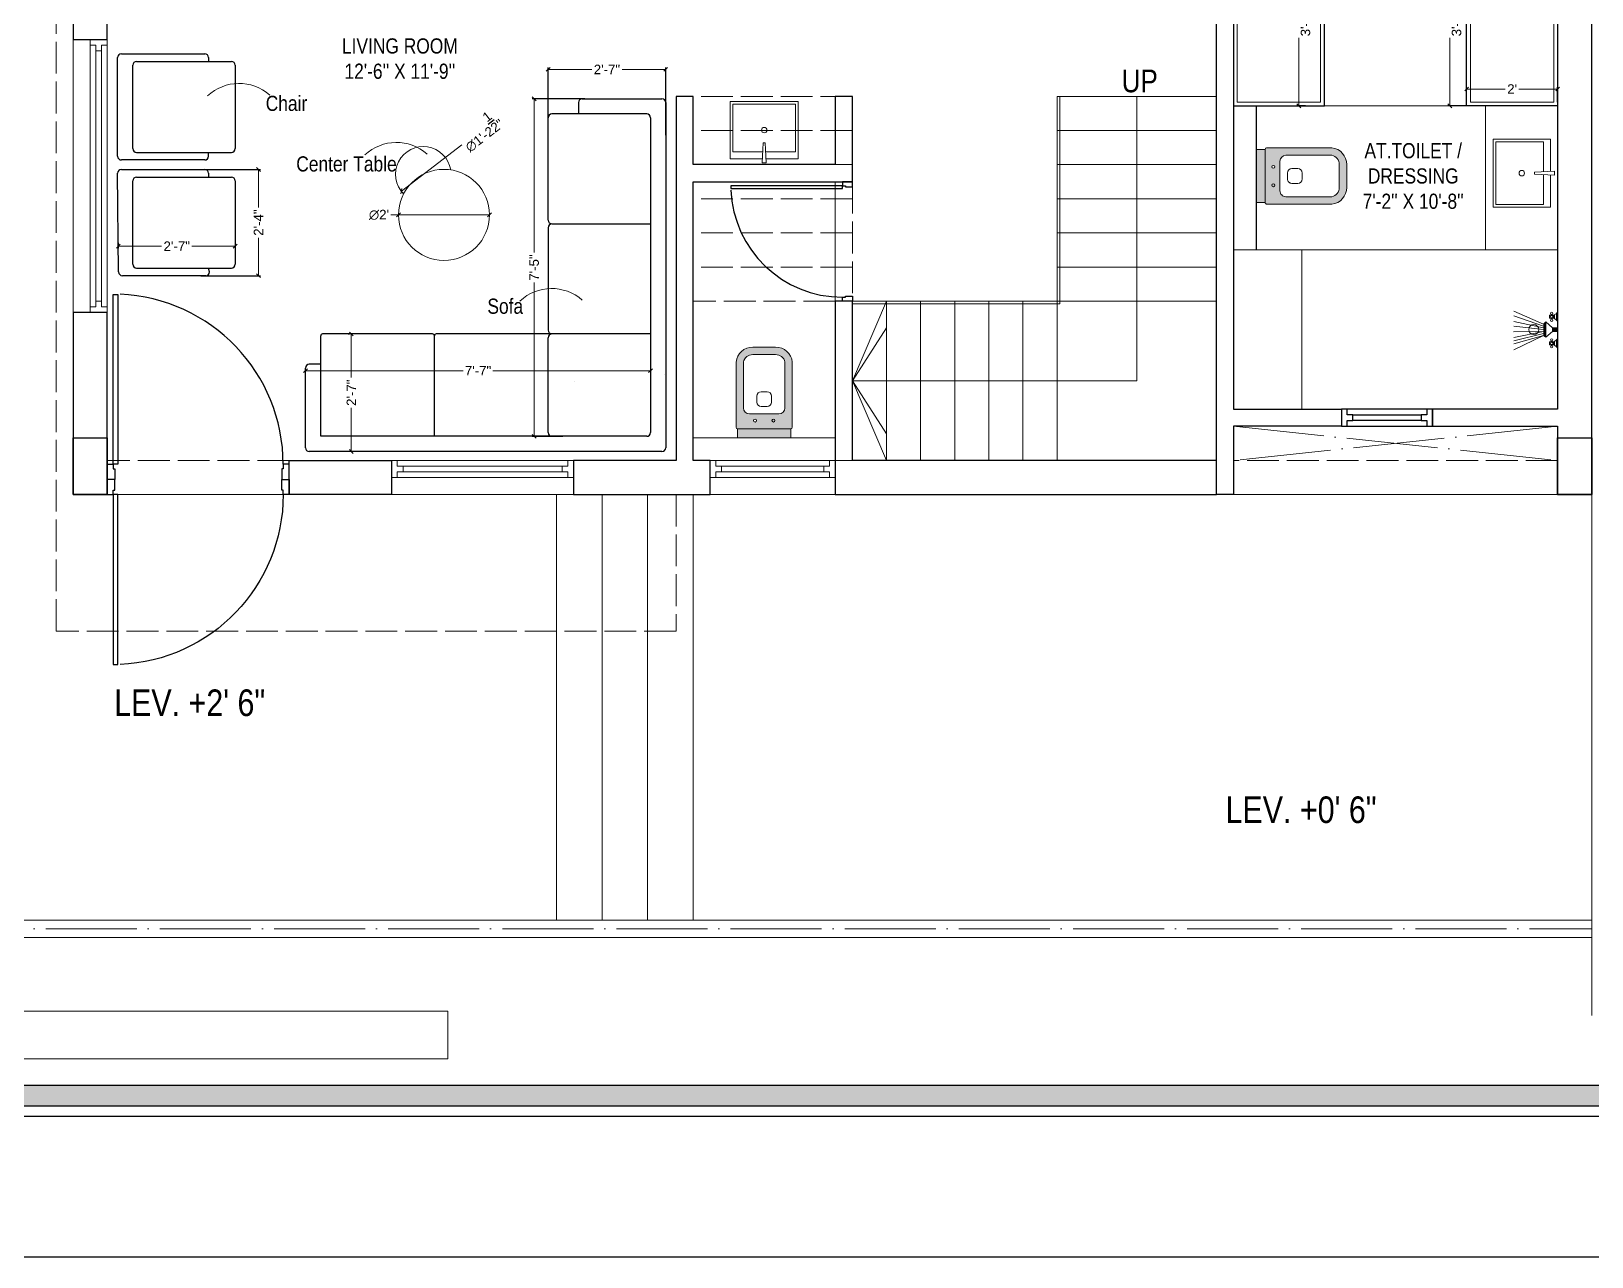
# Model space of a CAD drawing. Header units: millimetres. Extents: x 35877 to 3066687, y -650199 to -40525.
# Drawn here: x 147509 to 147920.5, y -178459.8 to -178136.7 of the extents above; entities that cross this region are included whole.
import ezdxf

# ---------------------------------------------------------------- set-up
doc = ezdxf.new("R2010")
doc.units = ezdxf.units.MM
doc.header["$MEASUREMENT"] = 0
doc.header["$PDMODE"] = 35
for name, pattern in [('ACAD_ISO02W100', [15, 12, -3]), ('ACAD_ISO04W100', [30, 24, -3, 0, -3]), ('DASHED', [0.75, 0.5, -0.25])]:
    doc.linetypes.add(name, pattern=pattern)
doc.layers.get('Defpoints').update_dxf_attribs({"color": 220})
for name, color, linetype in [('AR DOOR', 40, 'Continuous'), ('AR ELE-5', 134, 'Continuous'), ('GROUND FLOOR  ( Text )', 251, 'Continuous')]:
    doc.layers.add(name, color=color, linetype=linetype)
for name, color, linetype, lineweight in [('COLUMN', 1, 'Continuous', 30), ('dim05', 1, 'Continuous', 13), ('FIRST FLOOR ( TEXT )', 7, 'Continuous', 9), ('FUR', 250, 'Continuous', 0), ('FURNITURE', 32, 'Continuous', 9), ('furniture dimensions', 1, 'DASHED', 0), ('GROUND FLOOR', 7, 'Continuous', 9), ('GROUND FLOOR  ( PLINE )', 251, 'Continuous', 30), ('GROUND FLOOR ( DW_RAIL )', 7, 'Continuous', 9), ('GROUND FLOOR ( STAIR )', 251, 'Continuous', 9), ('Labelling', 1, 'Continuous', 25), ('NAME PLATE', 7, 'Continuous', 25), ('UTILITY', 48, 'Continuous', 9), ('wall', 7, 'Continuous', 30), ('XX~SLAB ( BEAM )~ ( DIM )', 7, 'Continuous', 9)]:
    doc.layers.add(name, color=color, linetype=linetype, lineweight=lineweight)
doc.layers.add('XX~SLAB ( PLINE )', color=251, linetype='Continuous', plot=False)
doc.styles.add('Arial', font='arial.ttf')
doc.styles.add("Cn_BT_0'-0", font='swissc.ttf')
doc.styles.add('KATHA', font='swissc.ttf')
doc.styles.get("Standard").update_dxf_attribs({"font": 'arial.ttf', "height": 6})
doc.dimstyles.new('ISO-25', dxfattribs={"dimtxt": 2.5, "dimasz": 1, "dimexe": 0.5, "dimexo": 1, "dimtad": 0, "dimdec": 1, "dimlunit": 4, "dimtxsty": 'Standard', "dimblk": 'OBLIQUE', "dimcen": 2.5, "dimclrd": 1, "dimclre": 1, "dimclrt": 5, "dimadec": 0, "dimazin": 0, "dimtfac": 1, "dimtdec": 1, "dimtmove": 0, "dimatfit": 3, "dimfxl": 1, "dimlwd": -1, "dimarcsym": 0})

# ---------------------------------------------------------------- blocks, each defined once
blk = doc.blocks.new('LAYOUT FILE')
at = {"layer": 'NAME PLATE', "true_color": 0xd39e00}
h = blk.add_hatch(color=42, dxfattribs=at)
h.paths.add_polyline_path([(3346889.83, -513806.18), (3346889.83, -514260.7), (3347535.56, -514260.7), (3347535.56, -513806.18)])
h.paths.add_polyline_path([(3346894.36, -513810.71), (3347531.03, -513810.71), (3347531.03, -514256.17), (3346894.36, -514256.17)], flags=16)
at = {"layer": 'NAME PLATE', "color": 42, "true_color": 0xd39e00}
for points in [[(3346887.56, -513803.91), (3347537.83, -513803.91), (3347537.83, -514262.96), (3346887.56, -514262.96)], [(3346889.83, -513806.18), (3347535.56, -513806.18), (3347535.56, -514260.7), (3346889.83, -514260.7)], [(3346894.36, -513810.71), (3347531.03, -513810.71), (3347531.03, -514256.17), (3346894.36, -514256.17)]]:
    blk.add_lwpolyline(points, close=True, dxfattribs=at)
blk = doc.blocks.new('*U18')
for points in [[(0, 0), (0, 1120), (-30, 1120), (-30, 0)], [(40, 0), (0, 0), (0, -30), (-10, -30), (-10, -100), (40, -100)], [(-1160, 0), (-1120, 0), (-1120, -30), (-1110, -30), (-1110, -100), (-1160, -100)]]:
    blk.add_lwpolyline(points, close=True)
at = {"layer": 'AR ELE-5', "linetype": 'ByBlock', "ltscale": 15}
blk.add_arc((2, -1), 1122, 92.373, 179.9653, dxfattribs=at)
blk = doc.blocks.new('*U20')
for points in [[(0, 0), (0, 1120), (30, 1120), (30, 0)], [(-40, 0), (0, 0), (0, -30), (10, -30), (10, -100), (-40, -100)], [(1160, 0), (1120, 0), (1120, -30), (1110, -30), (1110, -100), (1160, -100)]]:
    blk.add_lwpolyline(points, close=True)
at = {"layer": 'AR ELE-5', "linetype": 'ByBlock', "ltscale": 15}
blk.add_arc((-2, -1), 1122, 0.0347, 87.627, dxfattribs=at)
blk = doc.blocks.new('A$C3EC62B37')
at = {"layer": 'FURNITURE', "lineweight": 30, "ltscale": 0.25, "true_color": 0xffffff}
h = blk.add_hatch(color=7, dxfattribs=at)
h.dxf.hatch_style = 1
h.paths.add_polyline_path([(-12.22, 0), (-12.22, 2.35), (-26.26, 2.35), (-26.26, 0)])
h.paths.add_polyline_path([(-26.26, 2.35), (-12.22, 2.35, 0.414214), (-11.83, 2.74), (-11.83, 19.96, 0.388639), (-16.24, 23.87), (-22.38, 23.87, 0.379499), (-26.65, 19.96), (-26.65, 2.74, 0.414214)])
h.paths.add_polyline_path([(-15.35, 6.26), (-23.13, 6.26, -0.414214), (-24.7, 7.83), (-24.7, 19.96, -0.349567), (-22.37, 21.91), (-16.24, 21.91, -0.364948), (-13.78, 19.96), (-13.78, 7.83, -0.414214)], flags=16)
h.paths.add_polyline_path([(-18.46, 8.22), (-20.02, 8.22, -0.414214), (-21.2, 9.39), (-21.2, 10.96, -0.414214), (-20.02, 12.13), (-18.46, 12.13, -0.414214), (-17.28, 10.96), (-17.28, 9.39, -0.414214)], flags=0)
h.paths.add_polyline_path([(-22.06, 4.53, -1), (-21.27, 4.53, -1)], flags=16)
at = {"layer": 'FURNITURE', "color": 0, "linetype": 'ByBlock', "lineweight": -2}
for p, q in [((-22.24, 23.87), (-16.24, 23.87)), ((-22.24, 21.91), (-16.24, 21.91)), ((-26.65, 2.74), (-26.65, 19.96)), ((-24.7, 7.83), (-24.7, 19.96)), ((-13.78, 7.83), (-13.78, 19.96)), ((-11.83, 2.74), (-11.83, 19.96)), ((-21.2, 9.39), (-21.2, 10.96)), ((-20.02, 12.13), (-18.46, 12.13)), ((-17.28, 9.39), (-17.28, 10.96)), ((-23.13, 6.26), (-15.35, 6.26)), ((-20.02, 8.22), (-18.46, 8.22)), ((-26.26, 2.35), (-12.22, 2.35)), ((-26.26, 2.35), (-26.26, 0)), ((-26.26, 0), (-12.22, 0)), ((-26.26, 0), (-12.22, 0)), ((-12.22, 2.35), (-12.22, 0))]:
    blk.add_line(p, q, dxfattribs=at)
for centre in [(-21.66, 4.53), (-16.81, 4.53)]:
    blk.add_circle(centre, 0.391, dxfattribs=at)
for centre, radius, start, end in [((-22.31, 19.5), 4.37, 89.0873, 174.0395), ((-22.31, 19.48), 2.44, 88.437, 168.6348), ((-16.17, 19.5), 4.37, 5.9605, 90.9127), ((-16.17, 19.48), 2.44, 11.3652, 91.563), ((-20.02, 10.96), 1.17, 90, 180), ((-20.02, 9.39), 1.17, 180, 270), ((-18.46, 10.96), 1.17, 0, 90), ((-18.46, 9.39), 1.17, 270, 0), ((-23.13, 7.83), 1.57, 180, 270), ((-15.35, 7.83), 1.57, 270, 0), ((-26.26, 2.74), 0.391, 180, 270), ((-12.22, 2.74), 0.391, 270, 0)]:
    blk.add_arc(centre, radius, start, end, dxfattribs=at)
blk = doc.blocks.new('A$C07311617')
at = {"layer": 'UTILITY'}
h = blk.add_hatch(color=7, dxfattribs=at)
h.paths.add_polyline_path([(-3.13, 2.02), (-3.13, 0), (-3.74, 0), (-3.74, 0.46), (-3.74, 1.42)])
h.paths.add_polyline_path([(-3.13, 0), (-3.13, -0.46), (-3.13, -2.02), (-3.74, -1.59), (-3.74, -0.46), (-3.74, 0)])
h = blk.add_hatch(color=7, dxfattribs=at)
h.paths.add_polyline_path([(0, 0.46), (0, 0), (-1.35, 0), (-1.35, 0.46)])
h.paths.add_polyline_path([(0, 0), (0, -0.46), (-1.35, -0.46), (-1.35, 0)])
at = {"layer": 'UTILITY', "color": 7}
for p, q in [((-3.74, 1.42), (-11.52, 4.9)), ((-0.27, 2.44), (-0.27, 4.33)), ((-3.74, 0.94), (-11.52, 3.66)), ((-3.74, 0.46), (-11.52, 2.15)), ((-3.74, 0), (-11.52, 0.93)), ((-3.13, 2.02), (-3.74, 1.42)), ((-3.13, -0.46), (-3.13, 2.02)), ((-1.35, 0.46), (-3.13, 2.02)), ((-3.13, 0.46), (-3.13, 1.42)), ((-1.74, 3.79), (-1.74, 4.05)), ((-1.74, 2.99), (-1.74, 2.72)), ((-1.47, 3.79), (-1.47, 4.05)), ((-1.47, 2.99), (-1.47, 2.72)), ((-1.35, -0.46), (-1.35, 0.46)), ((-1.35, 0.46), (0, 0.46)), ((-0.8, 3.9), (-0.8, 2.88)), ((0, -0.46), (0, 0.46)), ((-3.74, -0.46), (-11.62, -0.61)), ((-3.74, -0.46), (-11.57, -2.09)), ((-3.74, -1.03), (-11.52, -2.96)), ((-3.74, -1.59), (-11.52, -5.3)), ((-3.74, -1.59), (-11.52, -3.73)), ((-3.74, -1.59), (-3.13, -2.02)), ((-3.13, -0.46), (-3.13, -2.02)), ((-1.35, -0.46), (-3.13, -2.02)), ((-1.74, -3.22), (-1.74, -2.95)), ((-1.74, -4.02), (-1.74, -4.29)), ((-1.47, -3.22), (-1.47, -2.95)), ((-1.47, -4.02), (-1.47, -4.29)), ((-1.35, -0.46), (0, -0.46)), ((-0.8, -4.13), (-0.8, -3.11)), ((-0.27, -2.68), (-0.27, -4.56))]:
    blk.add_line(p, q, dxfattribs=at)
for points in [[(-1.35, 0.46), (-3.13, 2.02)], [(-3.13, -2.02), (-1.35, -0.46)]]:
    blk.add_lwpolyline(points, dxfattribs=at)
for points in [[(-1.07, 2.99), (-2.14, 2.99), (-2.14, 3.79), (-1.07, 3.79)], [(-1.07, -3.22), (-2.14, -3.22), (-2.14, -4.02), (-1.07, -4.02)]]:
    blk.add_lwpolyline(points, close=True, dxfattribs=at)
for centre, radius in [((-1.6, 4.32), 0.298), ((-6.31, 0), 1.33), ((-1.6, 3.39), 0.298), ((-1.6, 2.45), 0.298), ((-1.6, -2.69), 0.298), ((-1.6, -3.62), 0.298), ((-1.6, -4.55), 0.298)]:
    blk.add_circle(centre, radius, dxfattribs=at)
for centre, start, end in [((-1.47, 5.26), 285.2551, 344.7449), ((-1.47, 1.52), 15.2551, 74.7449), ((-1.47, -1.75), 285.2551, 344.7449), ((-1.47, -5.49), 15.2551, 74.7449)]:
    blk.add_arc(centre, 1.52, start, end, dxfattribs=at)
blk = doc.blocks.new('_Oblique')
at = {"layer": 'wall', "color": 0, "lineweight": -2}
blk.add_line((-0.5, -0.5), (0.5, 0.5), dxfattribs=at)
blk = doc.blocks.new('*D177')
at = {"layer": 'Defpoints', "color": 0, "lineweight": 30, "transparency": 16777216}
for p in [(147656, -178154.49), (147641.61, -178243.49), (147650.13, -178243.49)]:
    blk.add_point(p, dxfattribs=at)
at = {"layer": 'dim05', "color": 1, "linetype": 'Continuous', "lineweight": -2, "transparency": 16777216}
for p, q in [((147655, -178154.49), (147641.11, -178154.49)), ((147649.13, -178243.49), (147641.11, -178243.49))]:
    blk.add_line(p, q, dxfattribs=at)
at = {"layer": 'dim05', "color": 1, "linetype": 'Continuous', "transparency": 16777216}
for p, q in [((147641.61, -178154.49), (147641.61, -178195.05)), ((147641.61, -178243.49), (147641.61, -178202.92))]:
    blk.add_line(p, q, dxfattribs=at)
at = {"layer": 'dim05', "color": 1, "transparency": 16777216}
for p, rotation in [((147641.61, -178154.49), 90), ((147641.61, -178243.49), 270)]:
    blk.add_blockref('_Oblique', p, dxfattribs=dict(at, rotation=rotation))
at = {"layer": 'dim05', "color": 5, "lineweight": 25, "transparency": 16777216, "insert": (147641.61, -178198.99), "char_height": 2.5, "attachment_point": 5, "rotation": 90, "style": 'Arial'}
blk.add_mtext('7\'-5"', dxfattribs=at)
blk = doc.blocks.new('*D178')
at = {"layer": 'Defpoints', "color": 0, "lineweight": 30, "transparency": 16777216}
for p in [(147672.3, -178222.26), (147672.3, -178226.19), (147581.3, -178227.27)]:
    blk.add_point(p, dxfattribs=at)
at = {"layer": 'dim05', "color": 1, "linetype": 'Continuous', "lineweight": -2, "transparency": 16777216}
for p, q in [((147581.3, -178226.27), (147581.3, -178225.69)), ((147672.3, -178223.26), (147672.3, -178226.69))]:
    blk.add_line(p, q, dxfattribs=at)
at = {"layer": 'dim05', "color": 1, "linetype": 'Continuous', "transparency": 16777216}
for p, q in [((147581.3, -178226.19), (147622.87, -178226.19)), ((147672.3, -178226.19), (147630.74, -178226.19))]:
    blk.add_line(p, q, dxfattribs=at)
at = {"layer": 'dim05', "color": 1, "transparency": 16777216, "rotation": 180}
blk.add_blockref('_Oblique', (147581.3, -178226.19), dxfattribs=at)
at = {"layer": 'dim05', "color": 1, "transparency": 16777216}
blk.add_blockref('_Oblique', (147672.3, -178226.19), dxfattribs=at)
at = {"layer": 'dim05', "color": 5, "lineweight": 25, "transparency": 16777216, "insert": (147626.8, -178226.19), "char_height": 2.5, "attachment_point": 5, "style": 'Arial'}
blk.add_mtext('7\'-7"', dxfattribs=at)
blk = doc.blocks.new('*D179')
at = {"layer": 'Defpoints', "color": 0, "lineweight": 30, "transparency": 16777216}
for p in [(147676.3, -178146.75), (147645.3, -178165.11), (147676.3, -178165.11)]:
    blk.add_point(p, dxfattribs=at)
at = {"layer": 'dim05', "color": 1, "linetype": 'Continuous', "lineweight": -2, "transparency": 16777216}
for p, q in [((147645.3, -178164.11), (147645.3, -178146.25)), ((147676.3, -178164.11), (147676.3, -178146.25))]:
    blk.add_line(p, q, dxfattribs=at)
at = {"layer": 'dim05', "color": 1, "linetype": 'Continuous', "transparency": 16777216}
for p, q in [((147645.3, -178146.75), (147656.84, -178146.75)), ((147676.3, -178146.75), (147664.77, -178146.75))]:
    blk.add_line(p, q, dxfattribs=at)
at = {"layer": 'dim05', "color": 1, "transparency": 16777216, "rotation": 180}
blk.add_blockref('_Oblique', (147645.3, -178146.75), dxfattribs=at)
at = {"layer": 'dim05', "color": 1, "transparency": 16777216}
blk.add_blockref('_Oblique', (147676.3, -178146.75), dxfattribs=at)
at = {"layer": 'dim05', "color": 5, "lineweight": 25, "transparency": 16777216, "insert": (147660.8, -178146.75), "char_height": 2.5, "attachment_point": 5, "style": 'Arial'}
blk.add_mtext('2\'-7"', dxfattribs=at)
blk = doc.blocks.new('*D180')
at = {"layer": 'Defpoints', "color": 0, "lineweight": 30, "transparency": 16777216}
for p in [(147593.59, -178216.49), (147593.39, -178247.49), (147593.39, -178247.49)]:
    blk.add_point(p, dxfattribs=at)
at = {"layer": 'dim05', "color": 1, "linetype": 'Continuous', "lineweight": -2, "transparency": 16777216}
for p, q in [((147592.59, -178216.49), (147592.89, -178216.49)), ((147594.39, -178247.49), (147593.89, -178247.49))]:
    blk.add_line(p, q, dxfattribs=at)
at = {"layer": 'dim05', "color": 1, "linetype": 'Continuous', "transparency": 16777216}
for p, q in [((147593.39, -178216.49), (147593.39, -178228.02)), ((147593.39, -178247.49), (147593.39, -178235.96))]:
    blk.add_line(p, q, dxfattribs=at)
at = {"layer": 'dim05', "color": 1, "transparency": 16777216}
for p, rotation in [((147593.39, -178216.49), 90), ((147593.39, -178247.49), 270)]:
    blk.add_blockref('_Oblique', p, dxfattribs=dict(at, rotation=rotation))
at = {"layer": 'dim05', "color": 5, "lineweight": 25, "transparency": 16777216, "insert": (147593.39, -178231.99), "char_height": 2.5, "attachment_point": 5, "rotation": 90, "style": 'Arial'}
blk.add_mtext('2\'-7"', dxfattribs=at)
blk = doc.blocks.new('*D181')
at = {"layer": 'Defpoints', "color": 0, "lineweight": 30, "transparency": 16777216}
for p in [(147551.49, -178173.13), (147552.69, -178201.15), (147568.91, -178201.15)]:
    blk.add_point(p, dxfattribs=at)
at = {"layer": 'dim05', "color": 1, "linetype": 'Continuous', "lineweight": -2, "transparency": 16777216}
for p, q in [((147552.49, -178173.13), (147569.41, -178173.13)), ((147553.69, -178201.15), (147569.41, -178201.15))]:
    blk.add_line(p, q, dxfattribs=at)
at = {"layer": 'dim05', "color": 1, "linetype": 'Continuous', "transparency": 16777216}
for p, q in [((147568.91, -178173.13), (147568.91, -178183.17)), ((147568.91, -178201.15), (147568.91, -178191.11))]:
    blk.add_line(p, q, dxfattribs=at)
at = {"layer": 'dim05', "color": 1, "transparency": 16777216}
for p, rotation in [((147568.91, -178173.13), 90), ((147568.91, -178201.15), 270)]:
    blk.add_blockref('_Oblique', p, dxfattribs=dict(at, rotation=rotation))
at = {"layer": 'dim05', "color": 5, "lineweight": 25, "transparency": 16777216, "insert": (147568.91, -178187.14), "char_height": 2.5, "attachment_point": 5, "rotation": 90, "style": 'Arial'}
blk.add_mtext('2\'-4"', dxfattribs=at)
blk = doc.blocks.new('*D182')
at = {"layer": 'Defpoints', "color": 0, "lineweight": 30, "transparency": 16777216}
for p in [(147531.92, -178191.46), (147531.92, -178193.36), (147562.75, -178191.42)]:
    blk.add_point(p, dxfattribs=at)
at = {"layer": 'dim05', "color": 1, "linetype": 'Continuous', "lineweight": -2, "transparency": 16777216}
for p, q in [((147531.92, -178192.46), (147531.92, -178193.86)), ((147562.75, -178192.42), (147562.75, -178193.86))]:
    blk.add_line(p, q, dxfattribs=at)
at = {"layer": 'dim05', "color": 1, "linetype": 'Continuous', "transparency": 16777216}
for p, q in [((147531.92, -178193.36), (147543.37, -178193.36)), ((147562.75, -178193.36), (147551.3, -178193.36))]:
    blk.add_line(p, q, dxfattribs=at)
at = {"layer": 'dim05', "color": 1, "transparency": 16777216, "rotation": 180}
blk.add_blockref('_Oblique', (147531.92, -178193.36), dxfattribs=at)
at = {"layer": 'dim05', "color": 1, "transparency": 16777216}
blk.add_blockref('_Oblique', (147562.75, -178193.36), dxfattribs=at)
at = {"layer": 'dim05', "color": 5, "lineweight": 25, "transparency": 16777216, "insert": (147547.34, -178193.36), "char_height": 2.5, "attachment_point": 5, "style": 'Arial'}
blk.add_mtext('2\'-7"', dxfattribs=at)
blk = doc.blocks.new('*D195')
at = {"layer": 'Defpoints', "color": 0, "lineweight": 30, "transparency": 16777216}
for p in [(147889.76, -178108.85), (147883.1, -178156.35), (147889.76, -178156.35)]:
    blk.add_point(p, dxfattribs=at)
at = {"layer": 'dim05', "color": 1, "linetype": 'Continuous', "lineweight": -2, "transparency": 16777216}
for p, q in [((147888.76, -178108.85), (147882.6, -178108.85)), ((147888.76, -178156.35), (147882.6, -178156.35))]:
    blk.add_line(p, q, dxfattribs=at)
at = {"layer": 'dim05', "color": 1, "linetype": 'Continuous', "transparency": 16777216}
for p, q in [((147883.1, -178108.85), (147883.1, -178126.77)), ((147883.1, -178156.35), (147883.1, -178138.43))]:
    blk.add_line(p, q, dxfattribs=at)
at = {"layer": 'dim05', "color": 1, "transparency": 16777216}
for p, rotation in [((147883.1, -178108.85), 90), ((147883.1, -178156.35), 270)]:
    blk.add_blockref('_Oblique', p, dxfattribs=dict(at, rotation=rotation))
at = {"layer": 'dim05', "color": 5, "lineweight": 25, "transparency": 16777216, "insert": (147883.1, -178132.6), "char_height": 2.5, "attachment_point": 5, "rotation": 90, "style": 'Arial'}
blk.add_mtext('3\'-11{\\H1x;\\S1/2;}"', dxfattribs=at)
blk = doc.blocks.new('*D196')
at = {"layer": 'Defpoints', "color": 0, "lineweight": 30, "transparency": 16777216}
for p in [(147911.52, -178151.91), (147887.52, -178156.35), (147911.52, -178156.35)]:
    blk.add_point(p, dxfattribs=at)
at = {"layer": 'dim05', "color": 1, "linetype": 'Continuous', "lineweight": -2, "transparency": 16777216}
for p, q in [((147887.52, -178155.35), (147887.52, -178151.41)), ((147911.52, -178155.35), (147911.52, -178151.41))]:
    blk.add_line(p, q, dxfattribs=at)
at = {"layer": 'dim05', "color": 1, "linetype": 'Continuous', "transparency": 16777216}
for p, q in [((147887.52, -178151.91), (147897.72, -178151.91)), ((147911.52, -178151.91), (147901.32, -178151.91))]:
    blk.add_line(p, q, dxfattribs=at)
at = {"layer": 'dim05', "color": 1, "transparency": 16777216, "rotation": 180}
blk.add_blockref('_Oblique', (147887.52, -178151.91), dxfattribs=at)
at = {"layer": 'dim05', "color": 1, "transparency": 16777216}
blk.add_blockref('_Oblique', (147911.52, -178151.91), dxfattribs=at)
at = {"layer": 'dim05', "color": 5, "lineweight": 25, "transparency": 16777216, "insert": (147899.52, -178151.91), "char_height": 2.5, "attachment_point": 5, "style": 'Arial'}
blk.add_mtext("2'", dxfattribs=at)
blk = doc.blocks.new('*D198')
at = {"layer": 'Defpoints', "color": 0, "lineweight": 30, "transparency": 16777216}
for p in [(147843.27, -178108.85), (147845.99, -178108.85), (147845.99, -178156.35)]:
    blk.add_point(p, dxfattribs=at)
at = {"layer": 'dim05', "color": 1, "linetype": 'Continuous', "lineweight": -2, "transparency": 16777216}
for p, q in [((147844.99, -178108.85), (147842.77, -178108.85)), ((147844.99, -178156.35), (147842.77, -178156.35))]:
    blk.add_line(p, q, dxfattribs=at)
at = {"layer": 'dim05', "color": 1, "linetype": 'Continuous', "transparency": 16777216}
for p, q in [((147843.27, -178108.85), (147843.27, -178126.77)), ((147843.27, -178156.35), (147843.27, -178138.43))]:
    blk.add_line(p, q, dxfattribs=at)
at = {"layer": 'dim05', "color": 1, "transparency": 16777216}
for p, rotation in [((147843.27, -178108.85), 90), ((147843.27, -178156.35), 270)]:
    blk.add_blockref('_Oblique', p, dxfattribs=dict(at, rotation=rotation))
at = {"layer": 'dim05', "color": 5, "lineweight": 25, "transparency": 16777216, "insert": (147843.27, -178132.6), "char_height": 2.5, "attachment_point": 5, "rotation": 90, "style": 'Arial'}
blk.add_mtext('3\'-11{\\H1x;\\S1/2;}"', dxfattribs=at)
blk = doc.blocks.new('*D161')
at = {"layer": 'Defpoints', "color": 0, "lineweight": 30, "transparency": 16777216}
for p in [(147605.82, -178185.1, 0.07), (147629.82, -178185.1, 0.07)]:
    blk.add_point(p, dxfattribs=at)
at = {"layer": 'dim05', "color": 1, "linetype": 'Continuous', "transparency": 16777216}
for p in [(147603.82, -178185.1), (147629.82, -178185.1)]:
    blk.add_line(p, (147605.82, -178185.1), dxfattribs=at)
at = {"layer": 'dim05', "color": 1, "transparency": 16777216}
blk.add_blockref('_Oblique', (147605.82, -178185.1), dxfattribs=at)
at = {"layer": 'dim05', "color": 1, "transparency": 16777216, "rotation": 180}
blk.add_blockref('_Oblique', (147629.82, -178185.1), dxfattribs=at)
at = {"layer": 'dim05', "color": 5, "lineweight": 25, "transparency": 16777216, "insert": (147600.68, -178185.1), "char_height": 2.5, "attachment_point": 5, "style": 'Arial'}
blk.add_mtext("∅2'", dxfattribs=at)
blk = doc.blocks.new('*D162')
at = {"layer": 'Defpoints', "color": 0, "lineweight": 30, "transparency": 16777216}
for p in [(147618.18, -178169.95, 0.07), (147606.58, -178178.86, 0.07)]:
    blk.add_point(p, dxfattribs=at)
at = {"layer": 'dim05', "color": 1, "linetype": 'Continuous', "transparency": 16777216}
blk.add_line((147622.54, -178166.61), (147606.58, -178178.86), dxfattribs=at)
at = {"layer": 'dim05', "color": 1, "transparency": 16777216, "rotation": 217.5187632653801}
blk.add_blockref('_Oblique', (147606.58, -178178.86), dxfattribs=at)
at = {"layer": 'dim05', "color": 5, "lineweight": 25, "transparency": 16777216, "insert": (147627.47, -178162.82), "char_height": 2.5, "attachment_point": 5, "rotation": 37.5188, "style": 'Arial'}
blk.add_mtext('∅1\'-2{\\H1x;\\S1/2;}"', dxfattribs=at)

msp = doc.modelspace()

# ---------------------------------------------------------------- linework, layer by layer
at = {"layer": 'COLUMN'}
for points in [[(147520.02, -178243.849), (147529.02, -178243.849), (147529.02, -178258.849), (147520.02, -178258.849)], [(147911.52, -178243.849), (147920.52, -178243.849), (147920.52, -178258.849), (147911.52, -178258.849)]]:
    msp.add_lwpolyline(points, close=True, dxfattribs=at)
at = {"layer": 'FUR'}
for p, q in [((147652.299, -178229.16), (147652.299, -178229.16)), ((147675.889, -178227.16), (147675.889, -178227.16))]:
    msp.add_line(p, q, dxfattribs=at)
at = {"layer": 'FURNITURE', "lineweight": 30}
for p, q in [((147531.748, -178169.629), (147531.748, -178143.629)), ((147532.748, -178142.629), (147554.748, -178142.629)), ((147555.748, -178143.629), (147555.748, -178144.629)), ((147535.748, -178167.629), (147535.748, -178145.629)), ((147536.748, -178144.629), (147561.748, -178144.629)), ((147562.748, -178145.629), (147562.748, -178167.629)), ((147653.304, -178155.486), (147653.304, -178158.486)), ((147654.304, -178154.486), (147675.304, -178154.486)), ((147676.304, -178155.486), (147676.304, -178246.486)), ((147645.304, -178186.486), (147645.304, -178159.486)), ((147668.304, -178158.486), (147646.304, -178158.486)), ((147671.304, -178158.486), (147668.304, -178158.486)), ((147672.304, -178159.486), (147672.304, -178242.486)), ((147536.748, -178168.629), (147539.748, -178168.629)), ((147539.748, -178168.629), (147561.748, -178168.629)), ((147555.748, -178169.629), (147555.748, -178168.629)), ((147554.748, -178170.629), (147532.748, -178170.629)), ((147532.012, -178200.147), (147531.748, -178174.129)), ((147532.748, -178173.129), (147554.748, -178173.129)), ((147535.748, -178198.129), (147535.748, -178176.129)), ((147536.748, -178175.129), (147561.748, -178175.129)), ((147555.748, -178174.129), (147555.748, -178175.129)), ((147562.748, -178176.129), (147562.748, -178198.129)), ((147645.304, -178188.486), (147645.304, -178215.486)), ((147646.304, -178187.486), (147672.304, -178187.486)), ((147555.012, -178201.147), (147533.012, -178201.147)), ((147536.748, -178199.129), (147539.748, -178199.129)), ((147539.748, -178199.129), (147561.748, -178199.129)), ((147556.012, -178200.147), (147555.748, -178199.129)), ((147585.304, -178243.486), (147585.304, -178216.986)), ((147614.804, -178216.486), (147585.804, -178216.486)), ((147615.304, -178243.486), (147615.304, -178216.986)), ((147672.304, -178216.486), (147615.804, -178216.486)), ((147645.304, -178242.486), (147645.304, -178217.486)), ((147581.304, -178246.486), (147581.304, -178225.486)), ((147585.304, -178224.486), (147582.304, -178224.486)), ((147671.304, -178243.486), (147585.304, -178243.486)), ((147675.304, -178247.486), (147582.304, -178247.486))]:
    msp.add_line(p, q, dxfattribs=at)
at = {"layer": 'FURNITURE'}
msp.add_line((147892.52, -178194.349), (147892.52, -178156.349), dxfattribs=at)
at = {"layer": 'FURNITURE', "lineweight": 30}
msp.add_lwpolyline([(147826.02, -178113.349), (147826.02, -178156.349), (147850.02, -178156.349), (147850.02, -178108.849), (147836.52, -178108.849)], dxfattribs=at)
at = {"layer": 'FURNITURE'}
for points in [[(147827.02, -178114.349), (147827.02, -178155.349), (147849.02, -178155.349), (147849.02, -178109.849), (147837.52, -178109.849)], [(147701.773, -178170.308), (147693.262, -178170.294), (147693.271, -178155.2), (147711.271, -178155.22), (147711.262, -178170.314), (147702.749, -178170.309)], [(147701.861, -178168.508), (147693.983, -178168.494), (147693.99, -178155.92), (147710.55, -178155.94), (147710.543, -178168.513), (147702.664, -178168.508)], [(147909.618, -178174.596), (147909.604, -178183.107), (147894.51, -178183.099), (147894.53, -178165.099), (147909.624, -178165.107), (147909.619, -178173.62)], [(147907.818, -178174.509), (147907.804, -178182.386), (147895.23, -178182.379), (147895.25, -178165.819), (147907.823, -178165.826), (147907.818, -178173.705)]]:
    msp.add_lwpolyline(points, dxfattribs=at)
at = {"layer": 'FURNITURE', "lineweight": 30}
msp.add_lwpolyline([(147887.52, -178108.849), (147911.52, -178108.849), (147911.52, -178156.349), (147887.52, -178156.349)], close=True, dxfattribs=at)
at = {"layer": 'FURNITURE'}
for points in [[(147910.52, -178109.849), (147910.52, -178155.349), (147888.52, -178155.349), (147888.52, -178109.849)], [(147702.55, -178166.092), (147701.978, -178166.092), (147701.72, -178171.388), (147702.801, -178171.389)], [(147905.402, -178173.819), (147905.402, -178174.391), (147910.698, -178174.649), (147910.699, -178173.569)], [(147826.02, -178194.349), (147844.02, -178194.349), (147844.02, -178236.349), (147826.02, -178236.349)]]:
    msp.add_lwpolyline(points, close=True, dxfattribs=at)
for centre, radius in [((147702.266, -178162.747), 0.72), ((147617.816, -178185.104, 0.069), 12), ((147902.057, -178174.103), 0.72)]:
    msp.add_circle(centre, radius, dxfattribs=at)
at = {"layer": 'FURNITURE', "lineweight": 30}
for centre, radius, start, end in [((147532.748, -178143.629), 1, 90, 180), ((147554.748, -178143.629), 1, 0, 90), ((147536.748, -178145.629), 1, 90, 180), ((147561.748, -178145.629), 1, 0, 90), ((147654.304, -178155.486), 1, 90, 180), ((147675.304, -178155.486), 1, 0, 90), ((147646.304, -178159.486), 1, 90, 180), ((147671.304, -178159.486), 1, 0, 90), ((147536.748, -178167.629), 1, 180, 270), ((147561.748, -178167.629), 1, 270, 0), ((147532.748, -178169.629), 1, 180, 270), ((147554.748, -178169.629), 1, 270, 0), ((147532.748, -178174.129), 1, 90, 180), ((147536.748, -178176.129), 1, 90, 180), ((147554.748, -178174.129), 1, 0, 90), ((147561.748, -178176.129), 1, 0, 90), ((147646.304, -178186.486), 1, 180, 270), ((147646.304, -178188.486), 1, 90, 180), ((147533.012, -178200.147), 1, 180, 270), ((147536.748, -178198.129), 1, 180, 270), ((147555.012, -178200.147), 1, 270, 0), ((147561.748, -178198.129), 1, 270, 0), ((147585.804, -178216.986), 0.5, 90, 180), ((147614.804, -178216.986), 0.5, 0, 90), ((147615.804, -178216.986), 0.5, 90, 180), ((147646.304, -178215.486), 1, 180, 270), ((147646.304, -178217.486), 1, 90, 180), ((147582.304, -178225.486), 1, 90, 180), ((147646.304, -178242.486), 1, 180, 270), ((147646.304, -178242.486), 1, 180, 270), ((147671.304, -178242.486), 1, 270, 0), ((147582.304, -178246.486), 1, 180, 270), ((147675.304, -178246.486), 1, 270, 0)]:
    msp.add_arc(centre, radius, start, end, dxfattribs=at)
at = {"layer": 'FURNITURE', "color": 240, "lineweight": 0, "ltscale": 10, "true_color": 0xed1f24}
for centre in [(147563.797, -178162.587), (147605.3, -178178.144), (147646.191, -178216.651)]:
    msp.add_arc(centre, 12.144, 48.39211, 133.26669, dxfattribs=at)
at = {"layer": 'FURNITURE'}
msp.add_arc((147612.379, -178174.406, 0.069), 7.313, 9.19778, 224.68027, dxfattribs=at)
at = {"layer": 'furniture dimensions', "color": 18, "linetype": 'Continuous', "lineweight": 0, "ltscale": 10, "true_color": 0x000000}
msp.add_lwpolyline([(147618.81, -178407.58), (147344.789, -178407.58), (147344.789, -178395.091), (147618.81, -178395.091)], close=True, dxfattribs=at)
at = {"layer": 'GROUND FLOOR'}
for p, q in [((147920.52, -177875.3), (147920.52, -178396.232)), ((147520.02, -177966.349), (147520.02, -178258.849)), ((147821.52, -178104.349), (147821.52, -178258.849)), ((147529.02, -178108.849), (147529.02, -178258.849)), ((147911.52, -178108.849), (147911.52, -178236.349)), ((147826.02, -178113.349), (147826.02, -178236.349)), ((147529.02, -178138.849), (147520.02, -178138.849)), ((147721.02, -178171.849), (147721.02, -178153.849)), ((147725.52, -178176.349), (147725.52, -178153.849)), ((147826.02, -178156.349), (147911.52, -178156.349)), ((147721.02, -178258.849), (147721.02, -178176.349)), ((147826.02, -178194.349), (147911.52, -178194.349)), ((147725.52, -178249.849), (147725.52, -178207.849)), ((147529.02, -178210.849), (147520.02, -178210.849)), ((147857.52, -178236.349), (147911.52, -178236.349)), ((147878.52, -178236.349), (147878.52, -178240.849)), ((147826.02, -178240.849), (147826.02, -178258.849)), ((147857.52, -178240.849), (147911.52, -178240.849)), ((147911.52, -178240.849), (147911.52, -178258.849)), ((147679.02, -178249.849), (147577.02, -178249.849)), ((147577.02, -178249.849), (147577.02, -178258.849)), ((147821.52, -178249.849), (147688.02, -178249.849)), ((147920.52, -178258.849), (147520.02, -178258.849)), ((147647.52, -178258.849), (147647.52, -178371.099)), ((147659.52, -178258.849), (147659.52, -178371.099)), ((147671.52, -178258.849), (147671.52, -178371.099)), ((147683.52, -178258.849), (147683.52, -178371.099)), ((147424.77, -178371.099), (147920.52, -178371.099)), ((147420.27, -178375.599), (147920.52, -178375.599))]:
    msp.add_line(p, q, dxfattribs=at)
at = {"layer": 'GROUND FLOOR', "color": 5}
msp.add_line((147725.52, -178176.349), (147683.52, -178176.349), dxfattribs=at)
at = {"layer": 'GROUND FLOOR', "color": 1, "linetype": 'ACAD_ISO04W100'}
for p, q in [((147826.02, -178240.849), (147911.52, -178249.849)), ((147911.52, -178240.849), (147826.02, -178249.849))]:
    msp.add_line(p, q, dxfattribs=at)
at = {"layer": 'GROUND FLOOR', "linetype": 'ACAD_ISO02W100', "ltscale": 0.7}
for p, q in [((147577.02, -178249.849), (147529.02, -178249.849)), ((147911.52, -178249.849), (147826.02, -178249.849))]:
    msp.add_line(p, q, dxfattribs=at)
at = {"layer": 'GROUND FLOOR', "color": 1, "linetype": 'ACAD_ISO04W100'}
msp.add_lwpolyline([(147920.52, -177910.849), (147422.52, -177910.849), (147422.52, -178373.349), (147920.52, -178373.349)], dxfattribs=at)
at = {"layer": 'GROUND FLOOR', "color": 1, "linetype": 'ACAD_ISO02W100', "ltscale": 0.7}
msp.add_lwpolyline([(147679.02, -178258.849), (147679.02, -178294.849), (147515.52, -178294.849), (147515.52, -177942.349), (147520.02, -177942.349)], dxfattribs=at)
at = {"layer": 'GROUND FLOOR'}
msp.add_lwpolyline([(147779.52, -178153.849), (147779.52, -178207.849), (147725.52, -178207.849)], dxfattribs=at)
at = {"layer": 'GROUND FLOOR  ( PLINE )', "lineweight": 0}
msp.add_line((147721.02, -178243.849), (147683.52, -178243.849), dxfattribs=at)
at = {"layer": 'GROUND FLOOR  ( PLINE )'}
for points in [[(147920.52, -177966.349), (147875.52, -177966.349), (147875.52, -177975.349), (147916.02, -177975.349), (147916.02, -178104.349), (147880.024, -178104.347), (147880.024, -178108.847), (147911.52, -178108.849), (147911.52, -178236.349), (147878.52, -178236.349), (147878.52, -178240.849), (147911.52, -178240.849), (147911.52, -178258.849), (147920.52, -178258.849)], [(147529.02, -178108.849), (147589.02, -178108.849), (147589.02, -178104.349), (147529.02, -178104.349), (147529.02, -178093.849), (147520.02, -178093.849), (147520.02, -178138.849), (147529.02, -178138.849)], [(147821.52, -178249.849), (147725.52, -178249.849), (147725.52, -178207.849), (147721.02, -178207.849), (147721.02, -178258.849), (147821.52, -178258.849)], [(147529.02, -178210.849), (147520.02, -178210.849), (147520.02, -178258.849), (147529.02, -178258.849)], [(147577.02, -178249.849), (147604.02, -178249.849), (147604.02, -178258.849), (147577.02, -178258.849)]]:
    msp.add_lwpolyline(points, close=True, dxfattribs=at)
for points in [[(147826.02, -178236.349), (147854.515, -178236.349), (147854.515, -178240.849), (147826.02, -178240.849), (147826.02, -178258.849), (147821.52, -178258.849), (147821.52, -178104.349), (147850.02, -178104.349), (147850.02, -178108.849), (147836.52, -178108.849)], [(147826.02, -178113.349), (147826.02, -178236.349)], [(147683.52, -178249.849), (147683.52, -178176.349), (147725.52, -178176.349), (147725.52, -178153.849), (147721.02, -178153.849), (147721.02, -178171.849), (147683.52, -178171.849), (147683.52, -178153.849), (147679.02, -178153.849), (147679.02, -178249.849), (147652.02, -178249.849), (147652.02, -178258.849), (147683.52, -178258.849)], [(147832.02, -178156.349), (147832.02, -178194.349)], [(147683.52, -178258.849), (147683.52, -178258.849), (147688.02, -178258.849), (147688.02, -178249.849), (147683.52, -178249.849)]]:
    msp.add_lwpolyline(points, dxfattribs=at)
at = {"layer": 'GROUND FLOOR ( DW_RAIL )'}
for points in [[(147529.02, -178210.849), (147529.02, -178209.349), (147527.52, -178209.349), (147527.52, -178207.849), (147526.02, -178207.849), (147526.02, -178141.849), (147527.52, -178141.849), (147527.52, -178140.349), (147529.02, -178140.349), (147529.02, -178138.849), (147524.52, -178138.849), (147524.52, -178140.349), (147526.02, -178140.349), (147526.02, -178141.849), (147527.52, -178141.849), (147527.52, -178207.849), (147526.02, -178207.849), (147526.02, -178209.349), (147524.52, -178209.349), (147524.52, -178210.849), (147529.02, -178210.849), (147529.02, -178138.849), (147524.52, -178138.849), (147524.52, -178210.849)], [(147604.02, -178249.849), (147652.02, -178249.849), (147652.02, -178258.849), (147604.02, -178258.849)], [(147652.02, -178249.849), (147650.52, -178249.849), (147650.52, -178251.349), (147649.02, -178251.349), (147649.02, -178252.849), (147607.02, -178252.849), (147607.02, -178251.349), (147605.52, -178251.349), (147605.52, -178249.849), (147604.02, -178249.849), (147604.02, -178254.349), (147605.52, -178254.349), (147605.52, -178252.849), (147607.02, -178252.849), (147607.02, -178251.349), (147649.02, -178251.349), (147649.02, -178252.849), (147650.52, -178252.849), (147650.52, -178254.349), (147652.02, -178254.349), (147652.02, -178249.849), (147604.02, -178249.849), (147604.02, -178254.349), (147652.02, -178254.349)], [(147721.02, -178249.849), (147719.52, -178249.849), (147719.52, -178251.349), (147718.02, -178251.349), (147718.02, -178252.849), (147691.02, -178252.849), (147691.02, -178251.349), (147689.52, -178251.349), (147689.52, -178249.849), (147688.02, -178249.849), (147688.02, -178254.349), (147689.52, -178254.349), (147689.52, -178252.849), (147691.02, -178252.849), (147691.02, -178251.349), (147718.02, -178251.349), (147718.02, -178252.849), (147719.52, -178252.849), (147719.52, -178254.349), (147721.02, -178254.349), (147721.02, -178249.849), (147688.02, -178249.849), (147688.02, -178254.349), (147721.02, -178254.349)]]:
    msp.add_lwpolyline(points, close=True, dxfattribs=at)
at = {"layer": 'GROUND FLOOR ( STAIR )', "color": 5, "linetype": 'ACAD_ISO02W100', "ltscale": 0.7}
for p, q in [((147725.52, -178153.849), (147683.52, -178153.849)), ((147725.52, -178162.849), (147683.52, -178162.849)), ((147725.52, -178171.849), (147683.52, -178171.849)), ((147725.52, -178176.349), (147725.52, -178207.849)), ((147725.52, -178180.849), (147683.52, -178180.849)), ((147725.52, -178189.849), (147683.52, -178189.849)), ((147725.52, -178198.849), (147683.52, -178198.849)), ((147721.02, -178207.849), (147683.52, -178207.849))]:
    msp.add_line(p, q, dxfattribs=at)
at = {"layer": 'GROUND FLOOR ( STAIR )'}
for p, q in [((147821.52, -178153.849), (147779.52, -178153.849)), ((147779.52, -178153.849), (147779.52, -178249.849)), ((147821.52, -178162.849), (147779.52, -178162.849)), ((147821.52, -178171.849), (147779.52, -178171.849)), ((147821.52, -178180.849), (147779.52, -178180.849)), ((147821.52, -178189.849), (147779.52, -178189.849)), ((147821.52, -178198.849), (147779.52, -178198.849)), ((147821.52, -178207.849), (147725.52, -178207.849)), ((147734.52, -178207.849), (147734.52, -178249.849)), ((147743.52, -178207.849), (147743.52, -178249.849)), ((147752.52, -178207.849), (147752.52, -178249.849)), ((147761.52, -178207.849), (147761.52, -178249.849)), ((147770.52, -178207.849), (147770.52, -178249.849))]:
    msp.add_line(p, q, dxfattribs=at)
msp.add_lwpolyline([(147725.52, -178228.849), (147734.52, -178207.849), (147734.52, -178214.849), (147725.52, -178228.849), (147734.52, -178249.849), (147734.52, -178242.849), (147725.52, -178228.849), (147800.52, -178228.849), (147800.52, -178153.849)], dxfattribs=at)
msp.add_lwpolyline([(147725.52, -178207.849), (147779.52, -178207.849), (147779.52, -178153.849), (147780.22, -178153.849), (147780.22, -178208.549), (147725.52, -178208.549)], close=True, dxfattribs=at)
at = {"layer": 'XX~SLAB ( BEAM )~ ( DIM )', "color": 240, "lineweight": 30, "true_color": 0xed1f24}
msp.add_lwpolyline([(150048.226, -177806.756), (147265.341, -177806.756), (147265.341, -178459.813), (150048.226, -178459.813)], close=True, dxfattribs=at)
at = {"layer": 'XX~SLAB ( PLINE )'}
msp.add_lwpolyline([(147878.515, -178236.349), (147877.015, -178236.349), (147877.015, -178237.849), (147875.515, -178237.849), (147875.515, -178239.349), (147857.515, -178239.349), (147857.515, -178237.849), (147856.015, -178237.849), (147856.015, -178236.349), (147854.515, -178236.349), (147854.515, -178240.849), (147856.015, -178240.849), (147856.015, -178239.349), (147857.515, -178239.349), (147857.515, -178237.849), (147875.515, -178237.849), (147875.515, -178239.349), (147877.015, -178239.349), (147877.015, -178240.849), (147878.515, -178240.849), (147878.515, -178236.349), (147854.515, -178236.349), (147854.515, -178240.849), (147878.515, -178240.849)], close=True, dxfattribs=at)

# ---------------------------------------------------------------- block references
at = {"layer": 'AR DOOR', "linetype": 'ByBlock', "lineweight": -2, "extrusion": (0, 0, -1)}
for name, p, xscale, yscale, zscale, rotation in [('*U18', (-147722.895, -178177.399), -0.02624999999989069, 0.02624999999989069, -0.02624999999989069, 270), ('*U20', (-147530.62, -178258.849), 0.04000000000002399, 0.04000000000002399, -0.04000000000002399, 180)]:
    msp.add_blockref(name, p, dxfattribs=dict(at, xscale=xscale, yscale=yscale, zscale=zscale, rotation=rotation))
at = {"layer": 'AR DOOR', "linetype": 'ByBlock', "lineweight": -2, "extrusion": (0, 0, -1), "xscale": -0.04000000000002399, "yscale": 0.04000000000002399, "zscale": -0.04000000000002399}
msp.add_blockref('*U20', (-147530.62, -178250.849), dxfattribs=at)
at = {"layer": 'FURNITURE', "rotation": 270.0000000028459}
msp.add_blockref('A$C3EC62B37', (147832.02, -178194.087), dxfattribs=at)
at = {"layer": 'FURNITURE', "lineweight": 18, "rotation": 0.03312803684924393}
msp.add_blockref('A$C07311617', (147911.52, -178215.349), dxfattribs=at)
at = {"layer": 'FURNITURE'}
msp.add_blockref('A$C3EC62B37', (147721.509, -178243.849), dxfattribs=at)
at = {"layer": 'NAME PLATE', "lineweight": 0, "xscale": 1.209046105522275, "yscale": 1.209046105522275, "zscale": 1.209046105522275}
msp.add_blockref('LAYOUT FILE', (-3899213.535, 443344.782, 0.126), dxfattribs=at)

# ---------------------------------------------------------------- texts
at = {"layer": 'FIRST FLOOR ( TEXT )', "char_height": 4, "attachment_point": 5, "style": 'KATHA'}
for s, insert in [("LIVING ROOM\\P12'-6'' X 11'-9''", (147606.189, -178143.919)), ("AT.TOILET /\\PDRESSING\\P7'-2'' X 10'-8''", (147873.427, -178174.865))]:
    msp.add_mtext(s, dxfattribs=dict(at, insert=insert))
at = {"layer": 'GROUND FLOOR  ( Text )', "insert": (147801.308, -178149.823), "char_height": 6, "attachment_point": 5, "style": "Cn_BT_0'-0"}
msp.add_mtext('UP', dxfattribs=at)
at = {"layer": 'GROUND FLOOR  ( Text )', "color": 1, "char_height": 7, "attachment_point": 5, "style": "Cn_BT_0'-0"}
for s, insert in [('LEV. +2\' 6"', (147550.763, -178313.78)), ('LEV. +0\' 6"', (147843.851, -178341.988))]:
    msp.add_mtext(s, dxfattribs=dict(at, insert=insert))
at = {"layer": 'Labelling', "color": 1, "char_height": 4, "attachment_point": 5, "style": 'KATHA'}
for s, insert in [('Chair', (147576.284, -178155.722)), ('Center Table', (147592.111, -178171.688)), ('Sofa', (147633.985, -178209.206))]:
    msp.add_mtext(s, dxfattribs=dict(at, insert=insert))

# ---------------------------------------------------------------- dimensions: what is measured, and where the dimension line sits
at = {"layer": 'dim05', "color": 27, "lineweight": 25, "true_color": 0x7d5120}
for base, p1, p2, picture, middle in [((147843.27, -178108.849), (147845.985, -178156.349), (147845.985, -178108.849), '*D198', (147843.27, -178132.599)), ((147883.098, -178156.349), (147889.756, -178108.848), (147889.756, -178156.349), '*D195', (147883.098, -178132.598)), ((147641.612, -178243.486), (147655.996, -178154.486), (147650.13, -178243.486), '*D177', (147641.612, -178198.986)), ((147568.911, -178201.147), (147551.489, -178173.129), (147552.693, -178201.147), '*D181', (147568.911, -178187.138)), ((147593.391, -178247.486), (147593.593, -178216.486), (147593.391, -178247.486), '*D180', (147593.391, -178231.986))]:
    dim = msp.add_linear_dim(base=base, p1=p1, p2=p2, angle=90, dimstyle='ISO-25', override={"dimtxsty": 'Arial'}, dxfattribs=at)
    dim.commit()
    dim.dimension.update_dxf_attribs({"geometry": picture, "text_midpoint": middle})
for base, p1, p2, picture, middle in [((147676.304, -178146.75), (147645.304, -178165.115), (147676.304, -178165.115), '*D179', (147660.804, -178146.75)), ((147911.52, -178151.912), (147887.52, -178156.349), (147911.52, -178156.349), '*D196', (147899.52, -178151.912)), ((147531.924, -178193.36), (147562.748, -178191.423), (147531.924, -178191.462), '*D182', (147547.336, -178193.36)), ((147672.304, -178226.193), (147581.304, -178227.267), (147672.304, -178222.258), '*D178', (147626.804, -178226.193))]:
    dim = msp.add_linear_dim(base=base, p1=p1, p2=p2, dimstyle='ISO-25', override={"dimtxsty": 'Arial'}, dxfattribs=at)
    dim.commit()
    dim.dimension.update_dxf_attribs({"geometry": picture, "text_midpoint": middle})
dim = msp.add_diameter_dim_2p(p1=(147618.18, -178169.952, 0.069), p2=(147606.579, -178178.86, 0.069), dimstyle='ISO-25', override={"dimtxsty": 'Arial'}, dxfattribs=at)
dim.commit()
dim.dimension.update_dxf_attribs({"geometry": '*D162', "text_midpoint": (147627.469, -178162.819), "dimtype": 163})
dim = msp.add_diameter_dim_2p(p1=(147629.816, -178185.104, 0.069), p2=(147605.816, -178185.104, 0.069), dimstyle='ISO-25', override={"dimtxsty": 'Arial'}, dxfattribs=at)
dim.commit()
dim.dimension.update_dxf_attribs({"geometry": '*D161', "text_midpoint": (147600.68, -178185.104)})

doc.saveas('drawing.dxf')
